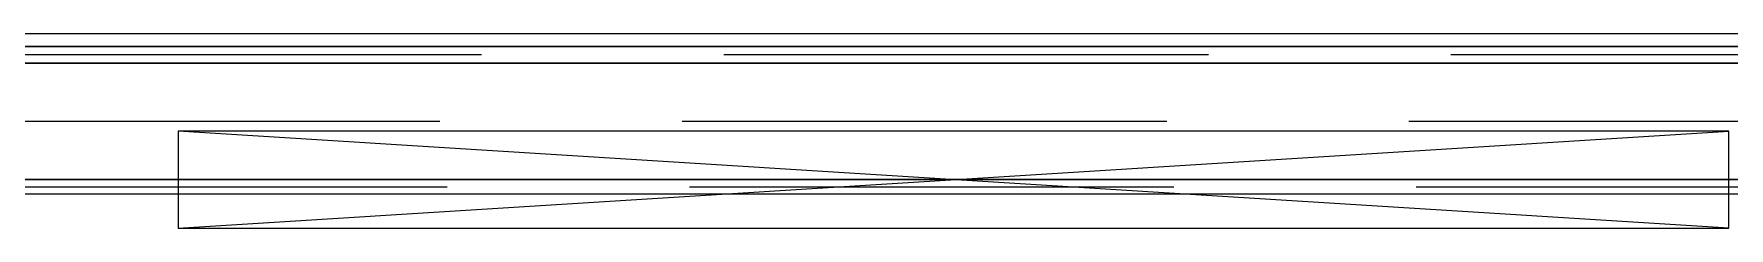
# Model space of a CAD drawing. Header units: millimetres. Extents: x -28.2 to 24.3, y -24.8 to 12.4.
# Drawn here: x 4.745 to 6.494, y -6.174 to -5.974 of the extents above; entities that cross this region are included whole.
import ezdxf

# ---------------------------------------------------------------- set-up
doc = ezdxf.new("R2010")
doc.units = ezdxf.units.MM
doc.linetypes.add('Dashed', pattern=[0.75, 0.5, -0.25])
for name, color, linetype in [('EJE_MUROS', 8, 'Continuous'), ('LOSAS', 3, 'Continuous'), ('MUROS', 7, 'Continuous'), ('VENTANAS', 4, 'Continuous')]:
    doc.layers.add(name, color=color, linetype=linetype)

msp = doc.modelspace()

# ---------------------------------------------------------------- linework, layer by layer
at = {"layer": 'EJE_MUROS', "linetype": 'Dashed'}
for p, q in [((7.4568, -5.9956), (3.9143, -5.9956)), ((3.9138, -6.0641), (7.4738, -6.0641)), ((3.9213, -6.1316), (7.6738, -6.1316))]:
    msp.add_line(p, q, dxfattribs=at)
at = {"layer": 'LOSAS'}
for p, q in [((7.4738, -5.9741), (3.9138, -5.9741)), ((7.4568, -5.9871), (3.9313, -5.9871))]:
    msp.add_line(p, q, dxfattribs=at)
at = {"layer": 'MUROS'}
for p, q in [((3.9143, -5.9871), (7.4568, -5.9871)), ((3.9138, -6.0041), (7.4738, -6.0041)), ((7.4568, -6.0041), (3.9143, -6.0041)), ((7.4738, -6.1241), (3.9138, -6.1241)), ((3.9213, -6.1241), (7.6738, -6.1241)), ((7.6738, -6.1391), (3.9213, -6.1391))]:
    msp.add_line(p, q, dxfattribs=at)
at = {"layer": 'VENTANAS'}
for p, q in [((6.4938, -6.0741), (4.8938, -6.0741)), ((4.8938, -6.0741), (4.8938, -6.1741)), ((4.8938, -6.1741), (6.4938, -6.0741)), ((6.4938, -6.1741), (4.8938, -6.0741)), ((6.4938, -6.0741), (4.8938, -6.0741)), ((4.8938, -6.0741), (4.8938, -6.1741)), ((4.8938, -6.1741), (6.4938, -6.0741)), ((6.4938, -6.1741), (4.8938, -6.0741)), ((6.4938, -6.0741), (4.8938, -6.0741)), ((4.8938, -6.0741), (4.8938, -6.1741)), ((4.8938, -6.1741), (6.4938, -6.0741)), ((6.4938, -6.1741), (4.8938, -6.0741)), ((6.4938, -6.0741), (4.8938, -6.0741)), ((4.8938, -6.0741), (4.8938, -6.1741)), ((4.8938, -6.1741), (6.4938, -6.0741)), ((6.4938, -6.1741), (4.8938, -6.0741)), ((6.4938, -6.0741), (4.8938, -6.0741)), ((4.8938, -6.0741), (4.8938, -6.1741)), ((4.8938, -6.1741), (6.4938, -6.0741)), ((6.4938, -6.1741), (4.8938, -6.0741)), ((6.4938, -6.0741), (4.8938, -6.0741)), ((4.8938, -6.0741), (4.8938, -6.1741)), ((4.8938, -6.1741), (6.4938, -6.0741)), ((6.4938, -6.1741), (4.8938, -6.0741)), ((6.4938, -6.0741), (4.8938, -6.0741)), ((4.8938, -6.0741), (4.8938, -6.1741)), ((4.8938, -6.1741), (6.4938, -6.0741)), ((6.4938, -6.1741), (4.8938, -6.0741)), ((6.4938, -6.0741), (4.8938, -6.0741)), ((4.8938, -6.0741), (4.8938, -6.1741)), ((4.8938, -6.1741), (6.4938, -6.0741)), ((6.4938, -6.1741), (4.8938, -6.0741)), ((6.4938, -6.0741), (4.8938, -6.0741)), ((4.8938, -6.0741), (4.8938, -6.1741)), ((4.8938, -6.1741), (6.4938, -6.0741)), ((6.4938, -6.1741), (4.8938, -6.0741)), ((6.4938, -6.0741), (4.8938, -6.0741)), ((4.8938, -6.0741), (4.8938, -6.1741)), ((4.8938, -6.1741), (6.4938, -6.0741)), ((6.4938, -6.1741), (4.8938, -6.0741)), ((6.4938, -6.0741), (4.8938, -6.0741)), ((4.8938, -6.0741), (4.8938, -6.1741)), ((4.8938, -6.1741), (6.4938, -6.0741)), ((6.4938, -6.1741), (4.8938, -6.0741)), ((6.4938, -6.0741), (4.8938, -6.0741)), ((4.8938, -6.0741), (4.8938, -6.1741)), ((4.8938, -6.1741), (6.4938, -6.0741)), ((6.4938, -6.1741), (4.8938, -6.0741)), ((6.4938, -6.0741), (4.8938, -6.0741)), ((4.8938, -6.0741), (4.8938, -6.1741)), ((4.8938, -6.1741), (6.4938, -6.0741)), ((6.4938, -6.1741), (4.8938, -6.0741)), ((6.4938, -6.0741), (4.8938, -6.0741)), ((4.8938, -6.0741), (4.8938, -6.1741)), ((4.8938, -6.1741), (6.4938, -6.0741)), ((6.4938, -6.1741), (4.8938, -6.0741)), ((6.4938, -6.0741), (4.8938, -6.0741)), ((4.8938, -6.0741), (4.8938, -6.1741)), ((4.8938, -6.1741), (6.4938, -6.0741)), ((6.4938, -6.1741), (4.8938, -6.0741)), ((6.4938, -6.0741), (4.8938, -6.0741)), ((4.8938, -6.0741), (4.8938, -6.1741)), ((4.8938, -6.1741), (6.4938, -6.0741)), ((6.4938, -6.1741), (4.8938, -6.0741)), ((6.4938, -6.0741), (4.8938, -6.0741)), ((4.8938, -6.0741), (4.8938, -6.1741)), ((4.8938, -6.1741), (6.4938, -6.0741)), ((6.4938, -6.1741), (4.8938, -6.0741)), ((6.4938, -6.1741), (6.4938, -6.0741)), ((6.4938, -6.1741), (6.4938, -6.0741)), ((6.4938, -6.1741), (6.4938, -6.0741)), ((6.4938, -6.1741), (6.4938, -6.0741)), ((6.4938, -6.1741), (6.4938, -6.0741)), ((6.4938, -6.1741), (6.4938, -6.0741)), ((6.4938, -6.1741), (6.4938, -6.0741)), ((6.4938, -6.1741), (6.4938, -6.0741)), ((6.4938, -6.1741), (6.4938, -6.0741)), ((6.4938, -6.1741), (6.4938, -6.0741)), ((6.4938, -6.1741), (6.4938, -6.0741)), ((6.4938, -6.1741), (6.4938, -6.0741)), ((6.4938, -6.1741), (6.4938, -6.0741)), ((6.4938, -6.1741), (6.4938, -6.0741)), ((6.4938, -6.1741), (6.4938, -6.0741)), ((6.4938, -6.1741), (6.4938, -6.0741)), ((6.4938, -6.1741), (6.4938, -6.0741)), ((4.8938, -6.1741), (6.4938, -6.1741)), ((4.8938, -6.1741), (6.4938, -6.1741)), ((4.8938, -6.1741), (6.4938, -6.1741)), ((4.8938, -6.1741), (6.4938, -6.1741)), ((4.8938, -6.1741), (6.4938, -6.1741)), ((4.8938, -6.1741), (6.4938, -6.1741)), ((4.8938, -6.1741), (6.4938, -6.1741)), ((4.8938, -6.1741), (6.4938, -6.1741)), ((4.8938, -6.1741), (6.4938, -6.1741)), ((4.8938, -6.1741), (6.4938, -6.1741)), ((4.8938, -6.1741), (6.4938, -6.1741)), ((4.8938, -6.1741), (6.4938, -6.1741)), ((4.8938, -6.1741), (6.4938, -6.1741)), ((4.8938, -6.1741), (6.4938, -6.1741)), ((4.8938, -6.1741), (6.4938, -6.1741)), ((4.8938, -6.1741), (6.4938, -6.1741)), ((4.8938, -6.1741), (6.4938, -6.1741))]:
    msp.add_line(p, q, dxfattribs=at)

doc.saveas('drawing.dxf')
